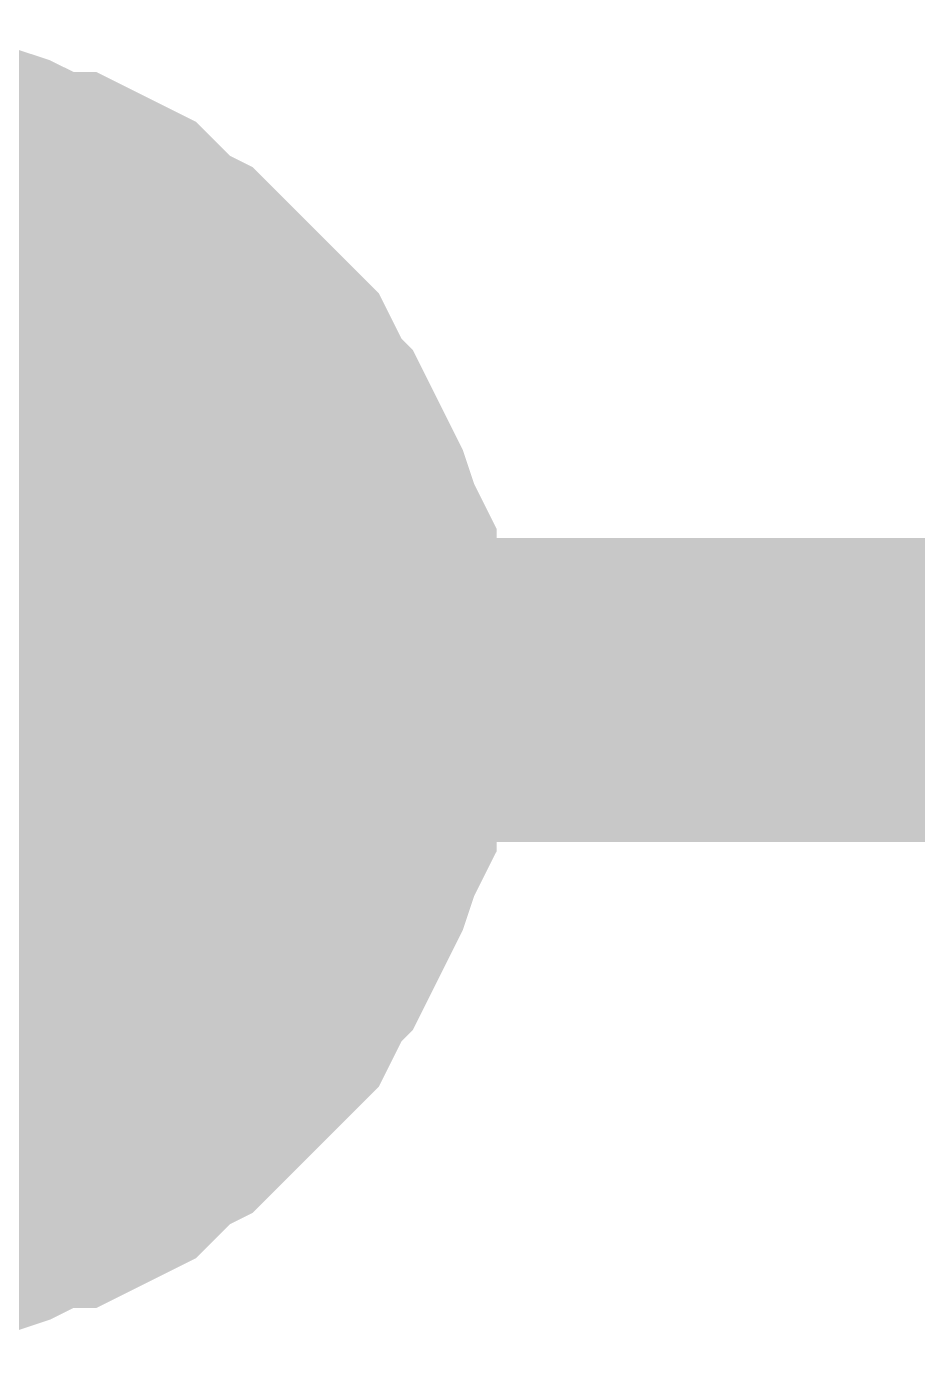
# Model space of a CAD drawing. Header units: inches. Extents: x 0 to 594, y 0 to 420.
# Drawn here: x 202.693 to 203.57, y 106.844 to 108.151 of the extents above; entities that cross this region are included whole.
import ezdxf

# ---------------------------------------------------------------- set-up
doc = ezdxf.new("R2010")
doc.units = ezdxf.units.IN
doc.layers.add('Sheet', color=255, linetype='Continuous')

msp = doc.modelspace()

# ---------------------------------------------------------------- linework, layer by layer
at = {"layer": 'Sheet'}
for points in [[(202.5244, 108.0013, 0.2997, 0.2997, 0), (202.558, 108.0013, 0.2997, 0.2997, 0), (202.5804, 107.9901, 0.2997, 0.2997, 0), (202.6028, 107.9901, 0.2997, 0.2997, 0), (202.6252, 107.9901, 0.2997, 0.2997, 0), (202.6588, 107.9789, 0.2997, 0.2997, 0), (202.6812, 107.9677, 0.2997, 0.2997, 0), (202.7036, 107.9565, 0.2997, 0.2997, 0), (202.726, 107.9565, 0.2997, 0.2997, 0), (202.7484, 107.9453, 0.2997, 0.2997, 0), (202.7708, 107.9341, 0.2997, 0.2997, 0), (202.7932, 107.9117, 0.2997, 0.2997, 0), (202.8044, 107.9005, 0.2997, 0.2997, 0), (202.8268, 107.8893, 0.2997, 0.2997, 0), (202.8492, 107.8669, 0.2997, 0.2997, 0), (202.8604, 107.8557, 0.2997, 0.2997, 0), (202.8828, 107.8333, 0.2997, 0.2997, 0), (202.894, 107.8221, 0.2997, 0.2997, 0), (202.9164, 107.7997, 0.2997, 0.2997, 0), (202.9276, 107.7773, 0.2997, 0.2997, 0), (202.9388, 107.7549, 0.2997, 0.2997, 0), (202.95, 107.7437, 0.2997, 0.2997, 0), (202.9612, 107.7213, 0.2997, 0.2997, 0), (202.9724, 107.6989, 0.2997, 0.2997, 0), (202.9836, 107.6765, 0.2997, 0.2997, 0), (202.9948, 107.6429, 0.2997, 0.2997, 0), (203.006, 107.6205, 0.2997, 0.2997, 0), (203.006, 107.5981, 0.2997, 0.2997, 0), (203.006, 107.5757, 0.2997, 0.2997, 0), (203.0172, 107.5533, 0.2997, 0.2997, 0), (203.0172, 107.5197, 0.2997, 0.2997, 0), (203.0172, 107.4973, 0.2997, 0.2997, 0)], [(202.5244, 108.0013, 0.2997, 0.2997, 0), (202.558, 108.0013, 0.2997, 0.2997, 0), (202.5804, 107.9901, 0.2997, 0.2997, 0), (202.6028, 107.9901, 0.2997, 0.2997, 0), (202.6252, 107.9901, 0.2997, 0.2997, 0), (202.6588, 107.9789, 0.2997, 0.2997, 0), (202.6812, 107.9677, 0.2997, 0.2997, 0), (202.7036, 107.9565, 0.2997, 0.2997, 0), (202.726, 107.9565, 0.2997, 0.2997, 0), (202.7484, 107.9453, 0.2997, 0.2997, 0), (202.7708, 107.9341, 0.2997, 0.2997, 0), (202.7932, 107.9117, 0.2997, 0.2997, 0), (202.8044, 107.9005, 0.2997, 0.2997, 0), (202.8268, 107.8893, 0.2997, 0.2997, 0), (202.8492, 107.8669, 0.2997, 0.2997, 0), (202.8604, 107.8557, 0.2997, 0.2997, 0), (202.8828, 107.8333, 0.2997, 0.2997, 0), (202.894, 107.8221, 0.2997, 0.2997, 0), (202.9164, 107.7997, 0.2997, 0.2997, 0), (202.9276, 107.7773, 0.2997, 0.2997, 0), (202.9388, 107.7549, 0.2997, 0.2997, 0), (202.95, 107.7437, 0.2997, 0.2997, 0), (202.9612, 107.7213, 0.2997, 0.2997, 0), (202.9724, 107.6989, 0.2997, 0.2997, 0), (202.9836, 107.6765, 0.2997, 0.2997, 0), (202.9948, 107.6429, 0.2997, 0.2997, 0), (203.006, 107.6205, 0.2997, 0.2997, 0), (203.006, 107.5981, 0.2997, 0.2997, 0), (203.006, 107.5757, 0.2997, 0.2997, 0), (203.0172, 107.5533, 0.2997, 0.2997, 0), (203.0172, 107.5197, 0.2997, 0.2997, 0), (203.0172, 107.4973, 0.2997, 0.2997, 0)], [(202.5244, 108.0013, 0.2997, 0.2997, 0), (202.558, 108.0013, 0.2997, 0.2997, 0), (202.5804, 107.9901, 0.2997, 0.2997, 0), (202.6028, 107.9901, 0.2997, 0.2997, 0), (202.6252, 107.9901, 0.2997, 0.2997, 0), (202.6588, 107.9789, 0.2997, 0.2997, 0), (202.6812, 107.9677, 0.2997, 0.2997, 0), (202.7036, 107.9565, 0.2997, 0.2997, 0), (202.726, 107.9565, 0.2997, 0.2997, 0), (202.7484, 107.9453, 0.2997, 0.2997, 0), (202.7708, 107.9341, 0.2997, 0.2997, 0), (202.7932, 107.9117, 0.2997, 0.2997, 0), (202.8044, 107.9005, 0.2997, 0.2997, 0), (202.8268, 107.8893, 0.2997, 0.2997, 0), (202.8492, 107.8669, 0.2997, 0.2997, 0), (202.8604, 107.8557, 0.2997, 0.2997, 0), (202.8828, 107.8333, 0.2997, 0.2997, 0), (202.894, 107.8221, 0.2997, 0.2997, 0), (202.9164, 107.7997, 0.2997, 0.2997, 0), (202.9276, 107.7773, 0.2997, 0.2997, 0), (202.9388, 107.7549, 0.2997, 0.2997, 0), (202.95, 107.7437, 0.2997, 0.2997, 0), (202.9612, 107.7213, 0.2997, 0.2997, 0), (202.9724, 107.6989, 0.2997, 0.2997, 0), (202.9836, 107.6765, 0.2997, 0.2997, 0), (202.9948, 107.6429, 0.2997, 0.2997, 0), (203.006, 107.6205, 0.2997, 0.2997, 0), (203.006, 107.5981, 0.2997, 0.2997, 0), (203.006, 107.5757, 0.2997, 0.2997, 0), (203.0172, 107.5533, 0.2997, 0.2997, 0), (203.0172, 107.5197, 0.2997, 0.2997, 0), (203.0172, 107.4973, 0.2997, 0.2997, 0)], [(202.5244, 108.0013, 0.2997, 0.2997, 0), (202.558, 108.0013, 0.2997, 0.2997, 0), (202.5804, 107.9901, 0.2997, 0.2997, 0), (202.6028, 107.9901, 0.2997, 0.2997, 0), (202.6252, 107.9901, 0.2997, 0.2997, 0), (202.6588, 107.9789, 0.2997, 0.2997, 0), (202.6812, 107.9677, 0.2997, 0.2997, 0), (202.7036, 107.9565, 0.2997, 0.2997, 0), (202.726, 107.9565, 0.2997, 0.2997, 0), (202.7484, 107.9453, 0.2997, 0.2997, 0), (202.7708, 107.9341, 0.2997, 0.2997, 0), (202.7932, 107.9117, 0.2997, 0.2997, 0), (202.8044, 107.9005, 0.2997, 0.2997, 0), (202.8268, 107.8893, 0.2997, 0.2997, 0), (202.8492, 107.8669, 0.2997, 0.2997, 0), (202.8604, 107.8557, 0.2997, 0.2997, 0), (202.8828, 107.8333, 0.2997, 0.2997, 0), (202.894, 107.8221, 0.2997, 0.2997, 0), (202.9164, 107.7997, 0.2997, 0.2997, 0), (202.9276, 107.7773, 0.2997, 0.2997, 0), (202.9388, 107.7549, 0.2997, 0.2997, 0), (202.95, 107.7437, 0.2997, 0.2997, 0), (202.9612, 107.7213, 0.2997, 0.2997, 0), (202.9724, 107.6989, 0.2997, 0.2997, 0), (202.9836, 107.6765, 0.2997, 0.2997, 0), (202.9948, 107.6429, 0.2997, 0.2997, 0), (203.006, 107.6205, 0.2997, 0.2997, 0), (203.006, 107.5981, 0.2997, 0.2997, 0), (203.006, 107.5757, 0.2997, 0.2997, 0), (203.0172, 107.5533, 0.2997, 0.2997, 0), (203.0172, 107.5197, 0.2997, 0.2997, 0), (203.0172, 107.4973, 0.2997, 0.2997, 0)], [(202.5244, 108.0013, 0.2997, 0.2997, 0), (202.558, 108.0013, 0.2997, 0.2997, 0), (202.5804, 107.9901, 0.2997, 0.2997, 0), (202.6028, 107.9901, 0.2997, 0.2997, 0), (202.6252, 107.9901, 0.2997, 0.2997, 0), (202.6588, 107.9789, 0.2997, 0.2997, 0), (202.6812, 107.9677, 0.2997, 0.2997, 0), (202.7036, 107.9565, 0.2997, 0.2997, 0), (202.726, 107.9565, 0.2997, 0.2997, 0), (202.7484, 107.9453, 0.2997, 0.2997, 0), (202.7708, 107.9341, 0.2997, 0.2997, 0), (202.7932, 107.9117, 0.2997, 0.2997, 0), (202.8044, 107.9005, 0.2997, 0.2997, 0), (202.8268, 107.8893, 0.2997, 0.2997, 0), (202.8492, 107.8669, 0.2997, 0.2997, 0), (202.8604, 107.8557, 0.2997, 0.2997, 0), (202.8828, 107.8333, 0.2997, 0.2997, 0), (202.894, 107.8221, 0.2997, 0.2997, 0), (202.9164, 107.7997, 0.2997, 0.2997, 0), (202.9276, 107.7773, 0.2997, 0.2997, 0), (202.9388, 107.7549, 0.2997, 0.2997, 0), (202.95, 107.7437, 0.2997, 0.2997, 0), (202.9612, 107.7213, 0.2997, 0.2997, 0), (202.9724, 107.6989, 0.2997, 0.2997, 0), (202.9836, 107.6765, 0.2997, 0.2997, 0), (202.9948, 107.6429, 0.2997, 0.2997, 0), (203.006, 107.6205, 0.2997, 0.2997, 0), (203.006, 107.5981, 0.2997, 0.2997, 0), (203.006, 107.5757, 0.2997, 0.2997, 0), (203.0172, 107.5533, 0.2997, 0.2997, 0), (203.0172, 107.5197, 0.2997, 0.2997, 0), (203.0172, 107.4973, 0.2997, 0.2997, 0)], [(202.6252, 107.9901, 0.0991, 0.0991, 0), (202.6588, 107.9789, 0.0991, 0.0991, 0), (202.6812, 107.9677, 0.0991, 0.0991, 0), (202.7036, 107.9565, 0.0991, 0.0991, 0), (202.726, 107.9565, 0.0991, 0.0991, 0), (202.7484, 107.9453, 0.0991, 0.0991, 0), (202.7708, 107.9341, 0.0991, 0.0991, 0), (202.7932, 107.9117, 0.0991, 0.0991, 0), (202.8044, 107.9005, 0.0991, 0.0991, 0), (202.8268, 107.8893, 0.0991, 0.0991, 0), (202.8492, 107.8669, 0.0991, 0.0991, 0), (202.8604, 107.8557, 0.0991, 0.0991, 0), (202.8828, 107.8333, 0.0991, 0.0991, 0), (202.894, 107.8221, 0.0991, 0.0991, 0), (202.9164, 107.7997, 0.0991, 0.0991, 0), (202.9276, 107.7773, 0.0991, 0.0991, 0), (202.9388, 107.7549, 0.0991, 0.0991, 0), (202.95, 107.7437, 0.0991, 0.0991, 0), (202.9612, 107.7213, 0.0991, 0.0991, 0), (202.9724, 107.6989, 0.0991, 0.0991, 0), (202.9836, 107.6765, 0.0991, 0.0991, 0), (202.9948, 107.6429, 0.0991, 0.0991, 0), (203.006, 107.6205, 0.0991, 0.0991, 0), (203.006, 107.5981, 0.0991, 0.0991, 0), (203.006, 107.5757, 0.0991, 0.0991, 0), (203.0172, 107.5533, 0.0991, 0.0991, 0), (203.0172, 107.5197, 0.0991, 0.0991, 0), (203.0172, 107.4973, 0.0991, 0.0991, 0)], [(202.6252, 107.9901, 0.0991, 0.0991, 0), (202.6588, 107.9789, 0.0991, 0.0991, 0), (202.6812, 107.9677, 0.0991, 0.0991, 0), (202.7036, 107.9565, 0.0991, 0.0991, 0), (202.726, 107.9565, 0.0991, 0.0991, 0), (202.7484, 107.9453, 0.0991, 0.0991, 0), (202.7708, 107.9341, 0.0991, 0.0991, 0), (202.7932, 107.9117, 0.0991, 0.0991, 0), (202.8044, 107.9005, 0.0991, 0.0991, 0), (202.8268, 107.8893, 0.0991, 0.0991, 0), (202.8492, 107.8669, 0.0991, 0.0991, 0), (202.8604, 107.8557, 0.0991, 0.0991, 0), (202.8828, 107.8333, 0.0991, 0.0991, 0), (202.894, 107.8221, 0.0991, 0.0991, 0), (202.9164, 107.7997, 0.0991, 0.0991, 0), (202.9276, 107.7773, 0.0991, 0.0991, 0), (202.9388, 107.7549, 0.0991, 0.0991, 0), (202.95, 107.7437, 0.0991, 0.0991, 0), (202.9612, 107.7213, 0.0991, 0.0991, 0), (202.9724, 107.6989, 0.0991, 0.0991, 0), (202.9836, 107.6765, 0.0991, 0.0991, 0), (202.9948, 107.6429, 0.0991, 0.0991, 0), (203.006, 107.6205, 0.0991, 0.0991, 0), (203.006, 107.5981, 0.0991, 0.0991, 0), (203.006, 107.5757, 0.0991, 0.0991, 0), (203.0172, 107.5533, 0.0991, 0.0991, 0), (203.0172, 107.5197, 0.0991, 0.0991, 0), (203.0172, 107.4973, 0.0991, 0.0991, 0)], [(202.6252, 107.9901, 0.0991, 0.0991, 0), (202.6588, 107.9789, 0.0991, 0.0991, 0), (202.6812, 107.9677, 0.0991, 0.0991, 0), (202.7036, 107.9565, 0.0991, 0.0991, 0), (202.726, 107.9565, 0.0991, 0.0991, 0), (202.7484, 107.9453, 0.0991, 0.0991, 0), (202.7708, 107.9341, 0.0991, 0.0991, 0), (202.7932, 107.9117, 0.0991, 0.0991, 0), (202.8044, 107.9005, 0.0991, 0.0991, 0), (202.8268, 107.8893, 0.0991, 0.0991, 0), (202.8492, 107.8669, 0.0991, 0.0991, 0), (202.8604, 107.8557, 0.0991, 0.0991, 0), (202.8828, 107.8333, 0.0991, 0.0991, 0), (202.894, 107.8221, 0.0991, 0.0991, 0), (202.9164, 107.7997, 0.0991, 0.0991, 0), (202.9276, 107.7773, 0.0991, 0.0991, 0), (202.9388, 107.7549, 0.0991, 0.0991, 0), (202.95, 107.7437, 0.0991, 0.0991, 0), (202.9612, 107.7213, 0.0991, 0.0991, 0), (202.9724, 107.6989, 0.0991, 0.0991, 0), (202.9836, 107.6765, 0.0991, 0.0991, 0), (202.9948, 107.6429, 0.0991, 0.0991, 0), (203.006, 107.6205, 0.0991, 0.0991, 0), (203.006, 107.5981, 0.0991, 0.0991, 0), (203.006, 107.5757, 0.0991, 0.0991, 0), (203.0172, 107.5533, 0.0991, 0.0991, 0), (203.0172, 107.5197, 0.0991, 0.0991, 0), (203.0172, 107.4973, 0.0991, 0.0991, 0)], [(202.6252, 107.9901, 0.0991, 0.0991, 0), (202.6588, 107.9789, 0.0991, 0.0991, 0), (202.6812, 107.9677, 0.0991, 0.0991, 0), (202.7036, 107.9565, 0.0991, 0.0991, 0), (202.726, 107.9565, 0.0991, 0.0991, 0), (202.7484, 107.9453, 0.0991, 0.0991, 0), (202.7708, 107.9341, 0.0991, 0.0991, 0), (202.7932, 107.9117, 0.0991, 0.0991, 0), (202.8044, 107.9005, 0.0991, 0.0991, 0), (202.8268, 107.8893, 0.0991, 0.0991, 0), (202.8492, 107.8669, 0.0991, 0.0991, 0), (202.8604, 107.8557, 0.0991, 0.0991, 0), (202.8828, 107.8333, 0.0991, 0.0991, 0), (202.894, 107.8221, 0.0991, 0.0991, 0), (202.9164, 107.7997, 0.0991, 0.0991, 0), (202.9276, 107.7773, 0.0991, 0.0991, 0), (202.9388, 107.7549, 0.0991, 0.0991, 0), (202.95, 107.7437, 0.0991, 0.0991, 0), (202.9612, 107.7213, 0.0991, 0.0991, 0), (202.9724, 107.6989, 0.0991, 0.0991, 0), (202.9836, 107.6765, 0.0991, 0.0991, 0), (202.9948, 107.6429, 0.0991, 0.0991, 0), (203.006, 107.6205, 0.0991, 0.0991, 0), (203.006, 107.5981, 0.0991, 0.0991, 0), (203.006, 107.5757, 0.0991, 0.0991, 0), (203.0172, 107.5533, 0.0991, 0.0991, 0), (203.0172, 107.5197, 0.0991, 0.0991, 0), (203.0172, 107.4973, 0.0991, 0.0991, 0)], [(202.6252, 107.9901, 0.0991, 0.0991, 0), (202.6588, 107.9789, 0.0991, 0.0991, 0), (202.6812, 107.9677, 0.0991, 0.0991, 0), (202.7036, 107.9565, 0.0991, 0.0991, 0), (202.726, 107.9565, 0.0991, 0.0991, 0), (202.7484, 107.9453, 0.0991, 0.0991, 0), (202.7708, 107.9341, 0.0991, 0.0991, 0), (202.7932, 107.9117, 0.0991, 0.0991, 0), (202.8044, 107.9005, 0.0991, 0.0991, 0), (202.8268, 107.8893, 0.0991, 0.0991, 0), (202.8492, 107.8669, 0.0991, 0.0991, 0), (202.8604, 107.8557, 0.0991, 0.0991, 0), (202.8828, 107.8333, 0.0991, 0.0991, 0), (202.894, 107.8221, 0.0991, 0.0991, 0), (202.9164, 107.7997, 0.0991, 0.0991, 0), (202.9276, 107.7773, 0.0991, 0.0991, 0), (202.9388, 107.7549, 0.0991, 0.0991, 0), (202.95, 107.7437, 0.0991, 0.0991, 0), (202.9612, 107.7213, 0.0991, 0.0991, 0), (202.9724, 107.6989, 0.0991, 0.0991, 0), (202.9836, 107.6765, 0.0991, 0.0991, 0), (202.9948, 107.6429, 0.0991, 0.0991, 0), (203.006, 107.6205, 0.0991, 0.0991, 0), (203.006, 107.5981, 0.0991, 0.0991, 0), (203.006, 107.5757, 0.0991, 0.0991, 0), (203.0172, 107.5533, 0.0991, 0.0991, 0), (203.0172, 107.5197, 0.0991, 0.0991, 0), (203.0172, 107.4973, 0.0991, 0.0991, 0)], [(190.0038, 107.4973, 0.2997, 0.2997, 0), (202.502, 107.4973, 0.2997, 0.2997, 0), (207.508, 107.4973, 0.2997, 0.2997, 0)], [(203.0172, 107.4973, 0.2997, 0.2997, 0), (203.0172, 107.4749, 0.2997, 0.2997, 0), (203.0172, 107.4413, 0.2997, 0.2997, 0), (203.006, 107.4189, 0.2997, 0.2997, 0), (203.006, 107.3965, 0.2997, 0.2997, 0), (203.006, 107.3741, 0.2997, 0.2997, 0), (202.9948, 107.3517, 0.2997, 0.2997, 0), (202.9836, 107.3182, 0.2997, 0.2997, 0), (202.9724, 107.2958, 0.2997, 0.2997, 0), (202.9612, 107.2734, 0.2997, 0.2997, 0), (202.95, 107.251, 0.2997, 0.2997, 0), (202.9388, 107.2398, 0.2997, 0.2997, 0), (202.9276, 107.2174, 0.2997, 0.2997, 0), (202.9164, 107.195, 0.2997, 0.2997, 0), (202.894, 107.1726, 0.2997, 0.2997, 0), (202.8828, 107.1614, 0.2997, 0.2997, 0), (202.8604, 107.139, 0.2997, 0.2997, 0), (202.8492, 107.1278, 0.2997, 0.2997, 0), (202.8268, 107.1054, 0.2997, 0.2997, 0), (202.8044, 107.0942, 0.2997, 0.2997, 0), (202.7932, 107.083, 0.2997, 0.2997, 0), (202.7708, 107.0606, 0.2997, 0.2997, 0), (202.7484, 107.0494, 0.2997, 0.2997, 0), (202.726, 107.0382, 0.2997, 0.2997, 0), (202.7036, 107.0382, 0.2997, 0.2997, 0), (202.6812, 107.027, 0.2997, 0.2997, 0), (202.6588, 107.0158, 0.2997, 0.2997, 0), (202.6252, 107.0046, 0.2997, 0.2997, 0), (202.6028, 107.0046, 0.2997, 0.2997, 0), (202.5804, 107.0046, 0.2997, 0.2997, 0), (202.558, 106.9934, 0.2997, 0.2997, 0), (202.5244, 106.9934, 0.2997, 0.2997, 0)], [(203.0172, 107.4973, 0.2997, 0.2997, 0), (203.0172, 107.4749, 0.2997, 0.2997, 0), (203.0172, 107.4413, 0.2997, 0.2997, 0), (203.006, 107.4189, 0.2997, 0.2997, 0), (203.006, 107.3965, 0.2997, 0.2997, 0), (203.006, 107.3741, 0.2997, 0.2997, 0), (202.9948, 107.3517, 0.2997, 0.2997, 0), (202.9836, 107.3182, 0.2997, 0.2997, 0), (202.9724, 107.2958, 0.2997, 0.2997, 0), (202.9612, 107.2734, 0.2997, 0.2997, 0), (202.95, 107.251, 0.2997, 0.2997, 0), (202.9388, 107.2398, 0.2997, 0.2997, 0), (202.9276, 107.2174, 0.2997, 0.2997, 0), (202.9164, 107.195, 0.2997, 0.2997, 0), (202.894, 107.1726, 0.2997, 0.2997, 0), (202.8828, 107.1614, 0.2997, 0.2997, 0), (202.8604, 107.139, 0.2997, 0.2997, 0), (202.8492, 107.1278, 0.2997, 0.2997, 0), (202.8268, 107.1054, 0.2997, 0.2997, 0), (202.8044, 107.0942, 0.2997, 0.2997, 0), (202.7932, 107.083, 0.2997, 0.2997, 0), (202.7708, 107.0606, 0.2997, 0.2997, 0), (202.7484, 107.0494, 0.2997, 0.2997, 0), (202.726, 107.0382, 0.2997, 0.2997, 0), (202.7036, 107.0382, 0.2997, 0.2997, 0), (202.6812, 107.027, 0.2997, 0.2997, 0), (202.6588, 107.0158, 0.2997, 0.2997, 0), (202.6252, 107.0046, 0.2997, 0.2997, 0), (202.6028, 107.0046, 0.2997, 0.2997, 0), (202.5804, 107.0046, 0.2997, 0.2997, 0), (202.558, 106.9934, 0.2997, 0.2997, 0), (202.5244, 106.9934, 0.2997, 0.2997, 0)], [(203.0172, 107.4973, 0.2997, 0.2997, 0), (203.0172, 107.4749, 0.2997, 0.2997, 0), (203.0172, 107.4413, 0.2997, 0.2997, 0), (203.006, 107.4189, 0.2997, 0.2997, 0), (203.006, 107.3965, 0.2997, 0.2997, 0), (203.006, 107.3741, 0.2997, 0.2997, 0), (202.9948, 107.3517, 0.2997, 0.2997, 0), (202.9836, 107.3182, 0.2997, 0.2997, 0), (202.9724, 107.2958, 0.2997, 0.2997, 0), (202.9612, 107.2734, 0.2997, 0.2997, 0), (202.95, 107.251, 0.2997, 0.2997, 0), (202.9388, 107.2398, 0.2997, 0.2997, 0), (202.9276, 107.2174, 0.2997, 0.2997, 0), (202.9164, 107.195, 0.2997, 0.2997, 0), (202.894, 107.1726, 0.2997, 0.2997, 0), (202.8828, 107.1614, 0.2997, 0.2997, 0), (202.8604, 107.139, 0.2997, 0.2997, 0), (202.8492, 107.1278, 0.2997, 0.2997, 0), (202.8268, 107.1054, 0.2997, 0.2997, 0), (202.8044, 107.0942, 0.2997, 0.2997, 0), (202.7932, 107.083, 0.2997, 0.2997, 0), (202.7708, 107.0606, 0.2997, 0.2997, 0), (202.7484, 107.0494, 0.2997, 0.2997, 0), (202.726, 107.0382, 0.2997, 0.2997, 0), (202.7036, 107.0382, 0.2997, 0.2997, 0), (202.6812, 107.027, 0.2997, 0.2997, 0), (202.6588, 107.0158, 0.2997, 0.2997, 0), (202.6252, 107.0046, 0.2997, 0.2997, 0), (202.6028, 107.0046, 0.2997, 0.2997, 0), (202.5804, 107.0046, 0.2997, 0.2997, 0), (202.558, 106.9934, 0.2997, 0.2997, 0), (202.5244, 106.9934, 0.2997, 0.2997, 0)], [(203.0172, 107.4973, 0.2997, 0.2997, 0), (203.0172, 107.4749, 0.2997, 0.2997, 0), (203.0172, 107.4413, 0.2997, 0.2997, 0), (203.006, 107.4189, 0.2997, 0.2997, 0), (203.006, 107.3965, 0.2997, 0.2997, 0), (203.006, 107.3741, 0.2997, 0.2997, 0), (202.9948, 107.3517, 0.2997, 0.2997, 0), (202.9836, 107.3182, 0.2997, 0.2997, 0), (202.9724, 107.2958, 0.2997, 0.2997, 0), (202.9612, 107.2734, 0.2997, 0.2997, 0), (202.95, 107.251, 0.2997, 0.2997, 0), (202.9388, 107.2398, 0.2997, 0.2997, 0), (202.9276, 107.2174, 0.2997, 0.2997, 0), (202.9164, 107.195, 0.2997, 0.2997, 0), (202.894, 107.1726, 0.2997, 0.2997, 0), (202.8828, 107.1614, 0.2997, 0.2997, 0), (202.8604, 107.139, 0.2997, 0.2997, 0), (202.8492, 107.1278, 0.2997, 0.2997, 0), (202.8268, 107.1054, 0.2997, 0.2997, 0), (202.8044, 107.0942, 0.2997, 0.2997, 0), (202.7932, 107.083, 0.2997, 0.2997, 0), (202.7708, 107.0606, 0.2997, 0.2997, 0), (202.7484, 107.0494, 0.2997, 0.2997, 0), (202.726, 107.0382, 0.2997, 0.2997, 0), (202.7036, 107.0382, 0.2997, 0.2997, 0), (202.6812, 107.027, 0.2997, 0.2997, 0), (202.6588, 107.0158, 0.2997, 0.2997, 0), (202.6252, 107.0046, 0.2997, 0.2997, 0), (202.6028, 107.0046, 0.2997, 0.2997, 0), (202.5804, 107.0046, 0.2997, 0.2997, 0), (202.558, 106.9934, 0.2997, 0.2997, 0), (202.5244, 106.9934, 0.2997, 0.2997, 0)], [(203.0172, 107.4973, 0.2997, 0.2997, 0), (203.0172, 107.4749, 0.2997, 0.2997, 0), (203.0172, 107.4413, 0.2997, 0.2997, 0), (203.006, 107.4189, 0.2997, 0.2997, 0), (203.006, 107.3965, 0.2997, 0.2997, 0), (203.006, 107.3741, 0.2997, 0.2997, 0), (202.9948, 107.3517, 0.2997, 0.2997, 0), (202.9836, 107.3182, 0.2997, 0.2997, 0), (202.9724, 107.2958, 0.2997, 0.2997, 0), (202.9612, 107.2734, 0.2997, 0.2997, 0), (202.95, 107.251, 0.2997, 0.2997, 0), (202.9388, 107.2398, 0.2997, 0.2997, 0), (202.9276, 107.2174, 0.2997, 0.2997, 0), (202.9164, 107.195, 0.2997, 0.2997, 0), (202.894, 107.1726, 0.2997, 0.2997, 0), (202.8828, 107.1614, 0.2997, 0.2997, 0), (202.8604, 107.139, 0.2997, 0.2997, 0), (202.8492, 107.1278, 0.2997, 0.2997, 0), (202.8268, 107.1054, 0.2997, 0.2997, 0), (202.8044, 107.0942, 0.2997, 0.2997, 0), (202.7932, 107.083, 0.2997, 0.2997, 0), (202.7708, 107.0606, 0.2997, 0.2997, 0), (202.7484, 107.0494, 0.2997, 0.2997, 0), (202.726, 107.0382, 0.2997, 0.2997, 0), (202.7036, 107.0382, 0.2997, 0.2997, 0), (202.6812, 107.027, 0.2997, 0.2997, 0), (202.6588, 107.0158, 0.2997, 0.2997, 0), (202.6252, 107.0046, 0.2997, 0.2997, 0), (202.6028, 107.0046, 0.2997, 0.2997, 0), (202.5804, 107.0046, 0.2997, 0.2997, 0), (202.558, 106.9934, 0.2997, 0.2997, 0), (202.5244, 106.9934, 0.2997, 0.2997, 0)], [(203.0172, 107.4973, 0.2997, 0.2997, 0), (203.0172, 107.4973, 0.2997, 0.2997, 0), (203.0172, 107.4973, 0.2997, 0.2997, 0), (203.0172, 107.4973, 0.2997, 0.2997, 0), (203.0172, 107.4973, 0.2997, 0.2997, 0), (203.0172, 107.4973, 0.2997, 0.2997, 0), (203.0172, 107.4973, 0.2997, 0.2997, 0), (203.0172, 107.4973, 0.2997, 0.2997, 0), (203.0172, 107.4973, 0.2997, 0.2997, 0), (203.0172, 107.4973, 0.2997, 0.2997, 0), (203.0172, 107.4973, 0.2997, 0.2997, 0), (203.0172, 107.4973, 0.2997, 0.2997, 0), (203.0172, 107.4973, 0.2997, 0.2997, 0), (203.0172, 107.4973, 0.2997, 0.2997, 0), (203.0172, 107.4973, 0.2997, 0.2997, 0), (203.0172, 107.4973, 0.2997, 0.2997, 0), (203.0172, 107.4973, 0.2997, 0.2997, 0), (203.0172, 107.4973, 0.2997, 0.2997, 0), (203.0172, 107.4973, 0.2997, 0.2997, 0), (203.0172, 107.4973, 0.2997, 0.2997, 0), (203.0172, 107.4973, 0.2997, 0.2997, 0), (203.0172, 107.4973, 0.2997, 0.2997, 0), (203.0172, 107.4973, 0.2997, 0.2997, 0), (203.0172, 107.4973, 0.2997, 0.2997, 0), (203.0172, 107.4973, 0.2997, 0.2997, 0), (203.0172, 107.4973, 0.2997, 0.2997, 0), (203.0172, 107.4973, 0.2997, 0.2997, 0), (203.0172, 107.4973, 0.2997, 0.2997, 0), (203.0172, 107.4973, 0.2997, 0.2997, 0), (203.0172, 107.4973, 0.2997, 0.2997, 0), (203.0172, 107.4973, 0.2997, 0.2997, 0), (203.0172, 107.4973, 0.2997, 0.2997, 0), (203.0172, 107.4973, 0.2997, 0.2997, 0)], [(203.0172, 107.4973, 0.2997, 0.2997, 0), (203.0172, 107.4973, 0.2997, 0.2997, 0)], [(203.0172, 107.4973, 0.2997, 0.2997, 0), (203.0172, 107.4973, 0.2997, 0.2997, 0), (203.0172, 107.4973, 0.2997, 0.2997, 0), (203.0172, 107.4973, 0.2997, 0.2997, 0), (203.0172, 107.4973, 0.2997, 0.2997, 0), (203.0172, 107.4973, 0.2997, 0.2997, 0), (203.0172, 107.4973, 0.2997, 0.2997, 0), (203.0172, 107.4973, 0.2997, 0.2997, 0), (203.0172, 107.4973, 0.2997, 0.2997, 0), (203.0172, 107.4973, 0.2997, 0.2997, 0), (203.0172, 107.4973, 0.2997, 0.2997, 0), (203.0172, 107.4973, 0.2997, 0.2997, 0), (203.0172, 107.4973, 0.2997, 0.2997, 0), (203.0172, 107.4973, 0.2997, 0.2997, 0), (203.0172, 107.4973, 0.2997, 0.2997, 0), (203.0172, 107.4973, 0.2997, 0.2997, 0), (203.0172, 107.4973, 0.2997, 0.2997, 0), (203.0172, 107.4973, 0.2997, 0.2997, 0), (203.0172, 107.4973, 0.2997, 0.2997, 0), (203.0172, 107.4973, 0.2997, 0.2997, 0), (203.0172, 107.4973, 0.2997, 0.2997, 0), (203.0172, 107.4973, 0.2997, 0.2997, 0), (203.0172, 107.4973, 0.2997, 0.2997, 0), (203.0172, 107.4973, 0.2997, 0.2997, 0), (203.0172, 107.4973, 0.2997, 0.2997, 0), (203.0172, 107.4973, 0.2997, 0.2997, 0), (203.0172, 107.4973, 0.2997, 0.2997, 0), (203.0172, 107.4973, 0.2997, 0.2997, 0), (203.0172, 107.4973, 0.2997, 0.2997, 0), (203.0172, 107.4973, 0.2997, 0.2997, 0), (203.0172, 107.4973, 0.2997, 0.2997, 0), (203.0172, 107.4973, 0.2997, 0.2997, 0), (203.0172, 107.4973, 0.2997, 0.2997, 0)], [(203.0172, 107.4973, 0.2997, 0.2997, 0), (203.0172, 107.4973, 0.2997, 0.2997, 0)], [(203.0172, 107.4973, 0.2997, 0.2997, 0), (203.0172, 107.4973, 0.2997, 0.2997, 0), (203.0172, 107.4973, 0.2997, 0.2997, 0), (203.0172, 107.4973, 0.2997, 0.2997, 0), (203.0172, 107.4973, 0.2997, 0.2997, 0), (203.0172, 107.4973, 0.2997, 0.2997, 0), (203.0172, 107.4973, 0.2997, 0.2997, 0), (203.0172, 107.4973, 0.2997, 0.2997, 0), (203.0172, 107.4973, 0.2997, 0.2997, 0), (203.0172, 107.4973, 0.2997, 0.2997, 0), (203.0172, 107.4973, 0.2997, 0.2997, 0), (203.0172, 107.4973, 0.2997, 0.2997, 0), (203.0172, 107.4973, 0.2997, 0.2997, 0), (203.0172, 107.4973, 0.2997, 0.2997, 0), (203.0172, 107.4973, 0.2997, 0.2997, 0), (203.0172, 107.4973, 0.2997, 0.2997, 0), (203.0172, 107.4973, 0.2997, 0.2997, 0), (203.0172, 107.4973, 0.2997, 0.2997, 0), (203.0172, 107.4973, 0.2997, 0.2997, 0), (203.0172, 107.4973, 0.2997, 0.2997, 0), (203.0172, 107.4973, 0.2997, 0.2997, 0), (203.0172, 107.4973, 0.2997, 0.2997, 0), (203.0172, 107.4973, 0.2997, 0.2997, 0), (203.0172, 107.4973, 0.2997, 0.2997, 0), (203.0172, 107.4973, 0.2997, 0.2997, 0), (203.0172, 107.4973, 0.2997, 0.2997, 0), (203.0172, 107.4973, 0.2997, 0.2997, 0), (203.0172, 107.4973, 0.2997, 0.2997, 0), (203.0172, 107.4973, 0.2997, 0.2997, 0), (203.0172, 107.4973, 0.2997, 0.2997, 0), (203.0172, 107.4973, 0.2997, 0.2997, 0), (203.0172, 107.4973, 0.2997, 0.2997, 0), (203.0172, 107.4973, 0.2997, 0.2997, 0)], [(203.0172, 107.4973, 0.2997, 0.2997, 0), (203.0172, 107.4973, 0.2997, 0.2997, 0)], [(203.0172, 107.4973, 0.2997, 0.2997, 0), (203.0172, 107.4973, 0.2997, 0.2997, 0), (203.0172, 107.4973, 0.2997, 0.2997, 0), (203.0172, 107.4973, 0.2997, 0.2997, 0), (203.0172, 107.4973, 0.2997, 0.2997, 0), (203.0172, 107.4973, 0.2997, 0.2997, 0), (203.0172, 107.4973, 0.2997, 0.2997, 0), (203.0172, 107.4973, 0.2997, 0.2997, 0), (203.0172, 107.4973, 0.2997, 0.2997, 0), (203.0172, 107.4973, 0.2997, 0.2997, 0), (203.0172, 107.4973, 0.2997, 0.2997, 0), (203.0172, 107.4973, 0.2997, 0.2997, 0), (203.0172, 107.4973, 0.2997, 0.2997, 0), (203.0172, 107.4973, 0.2997, 0.2997, 0), (203.0172, 107.4973, 0.2997, 0.2997, 0), (203.0172, 107.4973, 0.2997, 0.2997, 0), (203.0172, 107.4973, 0.2997, 0.2997, 0), (203.0172, 107.4973, 0.2997, 0.2997, 0), (203.0172, 107.4973, 0.2997, 0.2997, 0), (203.0172, 107.4973, 0.2997, 0.2997, 0), (203.0172, 107.4973, 0.2997, 0.2997, 0), (203.0172, 107.4973, 0.2997, 0.2997, 0), (203.0172, 107.4973, 0.2997, 0.2997, 0), (203.0172, 107.4973, 0.2997, 0.2997, 0), (203.0172, 107.4973, 0.2997, 0.2997, 0), (203.0172, 107.4973, 0.2997, 0.2997, 0), (203.0172, 107.4973, 0.2997, 0.2997, 0), (203.0172, 107.4973, 0.2997, 0.2997, 0), (203.0172, 107.4973, 0.2997, 0.2997, 0), (203.0172, 107.4973, 0.2997, 0.2997, 0), (203.0172, 107.4973, 0.2997, 0.2997, 0), (203.0172, 107.4973, 0.2997, 0.2997, 0), (203.0172, 107.4973, 0.2997, 0.2997, 0)], [(203.0172, 107.4973, 0.2997, 0.2997, 0), (203.0172, 107.4973, 0.2997, 0.2997, 0)], [(203.0172, 107.4973, 0.2997, 0.2997, 0), (203.0172, 107.4973, 0.2997, 0.2997, 0), (203.0172, 107.4973, 0.2997, 0.2997, 0), (203.0172, 107.4973, 0.2997, 0.2997, 0), (203.0172, 107.4973, 0.2997, 0.2997, 0), (203.0172, 107.4973, 0.2997, 0.2997, 0), (203.0172, 107.4973, 0.2997, 0.2997, 0), (203.0172, 107.4973, 0.2997, 0.2997, 0), (203.0172, 107.4973, 0.2997, 0.2997, 0), (203.0172, 107.4973, 0.2997, 0.2997, 0), (203.0172, 107.4973, 0.2997, 0.2997, 0), (203.0172, 107.4973, 0.2997, 0.2997, 0), (203.0172, 107.4973, 0.2997, 0.2997, 0), (203.0172, 107.4973, 0.2997, 0.2997, 0), (203.0172, 107.4973, 0.2997, 0.2997, 0), (203.0172, 107.4973, 0.2997, 0.2997, 0), (203.0172, 107.4973, 0.2997, 0.2997, 0), (203.0172, 107.4973, 0.2997, 0.2997, 0), (203.0172, 107.4973, 0.2997, 0.2997, 0), (203.0172, 107.4973, 0.2997, 0.2997, 0), (203.0172, 107.4973, 0.2997, 0.2997, 0), (203.0172, 107.4973, 0.2997, 0.2997, 0), (203.0172, 107.4973, 0.2997, 0.2997, 0), (203.0172, 107.4973, 0.2997, 0.2997, 0), (203.0172, 107.4973, 0.2997, 0.2997, 0), (203.0172, 107.4973, 0.2997, 0.2997, 0), (203.0172, 107.4973, 0.2997, 0.2997, 0), (203.0172, 107.4973, 0.2997, 0.2997, 0), (203.0172, 107.4973, 0.2997, 0.2997, 0), (203.0172, 107.4973, 0.2997, 0.2997, 0), (203.0172, 107.4973, 0.2997, 0.2997, 0), (203.0172, 107.4973, 0.2997, 0.2997, 0), (203.0172, 107.4973, 0.2997, 0.2997, 0)], [(203.0172, 107.4973, 0.2997, 0.2997, 0), (203.0172, 107.4973, 0.2997, 0.2997, 0)], [(203.0172, 107.4973, 0.0991, 0.0991, 0), (203.0172, 107.4749, 0.0991, 0.0991, 0), (203.0172, 107.4413, 0.0991, 0.0991, 0), (203.006, 107.4189, 0.0991, 0.0991, 0), (203.006, 107.3965, 0.0991, 0.0991, 0), (203.006, 107.3741, 0.0991, 0.0991, 0), (202.9948, 107.3517, 0.0991, 0.0991, 0), (202.9836, 107.3182, 0.0991, 0.0991, 0), (202.9724, 107.2958, 0.0991, 0.0991, 0), (202.9612, 107.2734, 0.0991, 0.0991, 0), (202.95, 107.251, 0.0991, 0.0991, 0), (202.9388, 107.2398, 0.0991, 0.0991, 0), (202.9276, 107.2174, 0.0991, 0.0991, 0), (202.9164, 107.195, 0.0991, 0.0991, 0), (202.894, 107.1726, 0.0991, 0.0991, 0), (202.8828, 107.1614, 0.0991, 0.0991, 0), (202.8604, 107.139, 0.0991, 0.0991, 0), (202.8492, 107.1278, 0.0991, 0.0991, 0), (202.8268, 107.1054, 0.0991, 0.0991, 0), (202.8044, 107.0942, 0.0991, 0.0991, 0), (202.7932, 107.083, 0.0991, 0.0991, 0), (202.7708, 107.0606, 0.0991, 0.0991, 0), (202.7484, 107.0494, 0.0991, 0.0991, 0), (202.726, 107.0382, 0.0991, 0.0991, 0), (202.7036, 107.0382, 0.0991, 0.0991, 0), (202.6812, 107.027, 0.0991, 0.0991, 0), (202.6588, 107.0158, 0.0991, 0.0991, 0), (202.6252, 107.0046, 0.0991, 0.0991, 0)], [(203.0172, 107.4973, 0.0991, 0.0991, 0), (203.0172, 107.4749, 0.0991, 0.0991, 0), (203.0172, 107.4413, 0.0991, 0.0991, 0), (203.006, 107.4189, 0.0991, 0.0991, 0), (203.006, 107.3965, 0.0991, 0.0991, 0), (203.006, 107.3741, 0.0991, 0.0991, 0), (202.9948, 107.3517, 0.0991, 0.0991, 0), (202.9836, 107.3182, 0.0991, 0.0991, 0), (202.9724, 107.2958, 0.0991, 0.0991, 0), (202.9612, 107.2734, 0.0991, 0.0991, 0), (202.95, 107.251, 0.0991, 0.0991, 0), (202.9388, 107.2398, 0.0991, 0.0991, 0), (202.9276, 107.2174, 0.0991, 0.0991, 0), (202.9164, 107.195, 0.0991, 0.0991, 0), (202.894, 107.1726, 0.0991, 0.0991, 0), (202.8828, 107.1614, 0.0991, 0.0991, 0), (202.8604, 107.139, 0.0991, 0.0991, 0), (202.8492, 107.1278, 0.0991, 0.0991, 0), (202.8268, 107.1054, 0.0991, 0.0991, 0), (202.8044, 107.0942, 0.0991, 0.0991, 0), (202.7932, 107.083, 0.0991, 0.0991, 0), (202.7708, 107.0606, 0.0991, 0.0991, 0), (202.7484, 107.0494, 0.0991, 0.0991, 0), (202.726, 107.0382, 0.0991, 0.0991, 0), (202.7036, 107.0382, 0.0991, 0.0991, 0), (202.6812, 107.027, 0.0991, 0.0991, 0), (202.6588, 107.0158, 0.0991, 0.0991, 0), (202.6252, 107.0046, 0.0991, 0.0991, 0)], [(203.0172, 107.4973, 0.0991, 0.0991, 0), (203.0172, 107.4749, 0.0991, 0.0991, 0), (203.0172, 107.4413, 0.0991, 0.0991, 0), (203.006, 107.4189, 0.0991, 0.0991, 0), (203.006, 107.3965, 0.0991, 0.0991, 0), (203.006, 107.3741, 0.0991, 0.0991, 0), (202.9948, 107.3517, 0.0991, 0.0991, 0), (202.9836, 107.3182, 0.0991, 0.0991, 0), (202.9724, 107.2958, 0.0991, 0.0991, 0), (202.9612, 107.2734, 0.0991, 0.0991, 0), (202.95, 107.251, 0.0991, 0.0991, 0), (202.9388, 107.2398, 0.0991, 0.0991, 0), (202.9276, 107.2174, 0.0991, 0.0991, 0), (202.9164, 107.195, 0.0991, 0.0991, 0), (202.894, 107.1726, 0.0991, 0.0991, 0), (202.8828, 107.1614, 0.0991, 0.0991, 0), (202.8604, 107.139, 0.0991, 0.0991, 0), (202.8492, 107.1278, 0.0991, 0.0991, 0), (202.8268, 107.1054, 0.0991, 0.0991, 0), (202.8044, 107.0942, 0.0991, 0.0991, 0), (202.7932, 107.083, 0.0991, 0.0991, 0), (202.7708, 107.0606, 0.0991, 0.0991, 0), (202.7484, 107.0494, 0.0991, 0.0991, 0), (202.726, 107.0382, 0.0991, 0.0991, 0), (202.7036, 107.0382, 0.0991, 0.0991, 0), (202.6812, 107.027, 0.0991, 0.0991, 0), (202.6588, 107.0158, 0.0991, 0.0991, 0), (202.6252, 107.0046, 0.0991, 0.0991, 0)], [(203.0172, 107.4973, 0.0991, 0.0991, 0), (203.0172, 107.4749, 0.0991, 0.0991, 0), (203.0172, 107.4413, 0.0991, 0.0991, 0), (203.006, 107.4189, 0.0991, 0.0991, 0), (203.006, 107.3965, 0.0991, 0.0991, 0), (203.006, 107.3741, 0.0991, 0.0991, 0), (202.9948, 107.3517, 0.0991, 0.0991, 0), (202.9836, 107.3182, 0.0991, 0.0991, 0), (202.9724, 107.2958, 0.0991, 0.0991, 0), (202.9612, 107.2734, 0.0991, 0.0991, 0), (202.95, 107.251, 0.0991, 0.0991, 0), (202.9388, 107.2398, 0.0991, 0.0991, 0), (202.9276, 107.2174, 0.0991, 0.0991, 0), (202.9164, 107.195, 0.0991, 0.0991, 0), (202.894, 107.1726, 0.0991, 0.0991, 0), (202.8828, 107.1614, 0.0991, 0.0991, 0), (202.8604, 107.139, 0.0991, 0.0991, 0), (202.8492, 107.1278, 0.0991, 0.0991, 0), (202.8268, 107.1054, 0.0991, 0.0991, 0), (202.8044, 107.0942, 0.0991, 0.0991, 0), (202.7932, 107.083, 0.0991, 0.0991, 0), (202.7708, 107.0606, 0.0991, 0.0991, 0), (202.7484, 107.0494, 0.0991, 0.0991, 0), (202.726, 107.0382, 0.0991, 0.0991, 0), (202.7036, 107.0382, 0.0991, 0.0991, 0), (202.6812, 107.027, 0.0991, 0.0991, 0), (202.6588, 107.0158, 0.0991, 0.0991, 0), (202.6252, 107.0046, 0.0991, 0.0991, 0)], [(203.0172, 107.4973, 0.0991, 0.0991, 0), (203.0172, 107.4749, 0.0991, 0.0991, 0), (203.0172, 107.4413, 0.0991, 0.0991, 0), (203.006, 107.4189, 0.0991, 0.0991, 0), (203.006, 107.3965, 0.0991, 0.0991, 0), (203.006, 107.3741, 0.0991, 0.0991, 0), (202.9948, 107.3517, 0.0991, 0.0991, 0), (202.9836, 107.3182, 0.0991, 0.0991, 0), (202.9724, 107.2958, 0.0991, 0.0991, 0), (202.9612, 107.2734, 0.0991, 0.0991, 0), (202.95, 107.251, 0.0991, 0.0991, 0), (202.9388, 107.2398, 0.0991, 0.0991, 0), (202.9276, 107.2174, 0.0991, 0.0991, 0), (202.9164, 107.195, 0.0991, 0.0991, 0), (202.894, 107.1726, 0.0991, 0.0991, 0), (202.8828, 107.1614, 0.0991, 0.0991, 0), (202.8604, 107.139, 0.0991, 0.0991, 0), (202.8492, 107.1278, 0.0991, 0.0991, 0), (202.8268, 107.1054, 0.0991, 0.0991, 0), (202.8044, 107.0942, 0.0991, 0.0991, 0), (202.7932, 107.083, 0.0991, 0.0991, 0), (202.7708, 107.0606, 0.0991, 0.0991, 0), (202.7484, 107.0494, 0.0991, 0.0991, 0), (202.726, 107.0382, 0.0991, 0.0991, 0), (202.7036, 107.0382, 0.0991, 0.0991, 0), (202.6812, 107.027, 0.0991, 0.0991, 0), (202.6588, 107.0158, 0.0991, 0.0991, 0), (202.6252, 107.0046, 0.0991, 0.0991, 0)], [(203.0172, 107.4973, 0.0991, 0.0991, 0), (203.0172, 107.4973, 0.0991, 0.0991, 0), (203.0172, 107.4973, 0.0991, 0.0991, 0), (203.0172, 107.4973, 0.0991, 0.0991, 0), (203.0172, 107.4973, 0.0991, 0.0991, 0), (203.0172, 107.4973, 0.0991, 0.0991, 0), (203.0172, 107.4973, 0.0991, 0.0991, 0), (203.0172, 107.4973, 0.0991, 0.0991, 0), (203.0172, 107.4973, 0.0991, 0.0991, 0), (203.0172, 107.4973, 0.0991, 0.0991, 0), (203.0172, 107.4973, 0.0991, 0.0991, 0), (203.0172, 107.4973, 0.0991, 0.0991, 0), (203.0172, 107.4973, 0.0991, 0.0991, 0), (203.0172, 107.4973, 0.0991, 0.0991, 0), (203.0172, 107.4973, 0.0991, 0.0991, 0), (203.0172, 107.4973, 0.0991, 0.0991, 0), (203.0172, 107.4973, 0.0991, 0.0991, 0), (203.0172, 107.4973, 0.0991, 0.0991, 0), (203.0172, 107.4973, 0.0991, 0.0991, 0), (203.0172, 107.4973, 0.0991, 0.0991, 0), (203.0172, 107.4973, 0.0991, 0.0991, 0), (203.0172, 107.4973, 0.0991, 0.0991, 0), (203.0172, 107.4973, 0.0991, 0.0991, 0), (203.0172, 107.4973, 0.0991, 0.0991, 0), (203.0172, 107.4973, 0.0991, 0.0991, 0), (203.0172, 107.4973, 0.0991, 0.0991, 0), (203.0172, 107.4973, 0.0991, 0.0991, 0), (203.0172, 107.4973, 0.0991, 0.0991, 0), (203.0172, 107.4973, 0.0991, 0.0991, 0), (203.0172, 107.4973, 0.0991, 0.0991, 0), (203.0172, 107.4973, 0.0991, 0.0991, 0), (203.0172, 107.4973, 0.0991, 0.0991, 0), (203.0172, 107.4973, 0.0991, 0.0991, 0)], [(203.0172, 107.4973, 0.0991, 0.0991, 0), (203.0172, 107.4973, 0.0991, 0.0991, 0)], [(203.0172, 107.4973, 0.0991, 0.0991, 0), (203.0172, 107.4973, 0.0991, 0.0991, 0), (203.0172, 107.4973, 0.0991, 0.0991, 0), (203.0172, 107.4973, 0.0991, 0.0991, 0), (203.0172, 107.4973, 0.0991, 0.0991, 0), (203.0172, 107.4973, 0.0991, 0.0991, 0), (203.0172, 107.4973, 0.0991, 0.0991, 0), (203.0172, 107.4973, 0.0991, 0.0991, 0), (203.0172, 107.4973, 0.0991, 0.0991, 0), (203.0172, 107.4973, 0.0991, 0.0991, 0), (203.0172, 107.4973, 0.0991, 0.0991, 0), (203.0172, 107.4973, 0.0991, 0.0991, 0), (203.0172, 107.4973, 0.0991, 0.0991, 0), (203.0172, 107.4973, 0.0991, 0.0991, 0), (203.0172, 107.4973, 0.0991, 0.0991, 0), (203.0172, 107.4973, 0.0991, 0.0991, 0), (203.0172, 107.4973, 0.0991, 0.0991, 0), (203.0172, 107.4973, 0.0991, 0.0991, 0), (203.0172, 107.4973, 0.0991, 0.0991, 0), (203.0172, 107.4973, 0.0991, 0.0991, 0), (203.0172, 107.4973, 0.0991, 0.0991, 0), (203.0172, 107.4973, 0.0991, 0.0991, 0), (203.0172, 107.4973, 0.0991, 0.0991, 0), (203.0172, 107.4973, 0.0991, 0.0991, 0), (203.0172, 107.4973, 0.0991, 0.0991, 0), (203.0172, 107.4973, 0.0991, 0.0991, 0), (203.0172, 107.4973, 0.0991, 0.0991, 0), (203.0172, 107.4973, 0.0991, 0.0991, 0), (203.0172, 107.4973, 0.0991, 0.0991, 0), (203.0172, 107.4973, 0.0991, 0.0991, 0), (203.0172, 107.4973, 0.0991, 0.0991, 0), (203.0172, 107.4973, 0.0991, 0.0991, 0), (203.0172, 107.4973, 0.0991, 0.0991, 0)], [(203.0172, 107.4973, 0.0991, 0.0991, 0), (203.0172, 107.4973, 0.0991, 0.0991, 0)], [(203.0172, 107.4973, 0.0991, 0.0991, 0), (203.0172, 107.4973, 0.0991, 0.0991, 0), (203.0172, 107.4973, 0.0991, 0.0991, 0), (203.0172, 107.4973, 0.0991, 0.0991, 0), (203.0172, 107.4973, 0.0991, 0.0991, 0), (203.0172, 107.4973, 0.0991, 0.0991, 0), (203.0172, 107.4973, 0.0991, 0.0991, 0), (203.0172, 107.4973, 0.0991, 0.0991, 0), (203.0172, 107.4973, 0.0991, 0.0991, 0), (203.0172, 107.4973, 0.0991, 0.0991, 0), (203.0172, 107.4973, 0.0991, 0.0991, 0), (203.0172, 107.4973, 0.0991, 0.0991, 0), (203.0172, 107.4973, 0.0991, 0.0991, 0), (203.0172, 107.4973, 0.0991, 0.0991, 0), (203.0172, 107.4973, 0.0991, 0.0991, 0), (203.0172, 107.4973, 0.0991, 0.0991, 0), (203.0172, 107.4973, 0.0991, 0.0991, 0), (203.0172, 107.4973, 0.0991, 0.0991, 0), (203.0172, 107.4973, 0.0991, 0.0991, 0), (203.0172, 107.4973, 0.0991, 0.0991, 0), (203.0172, 107.4973, 0.0991, 0.0991, 0), (203.0172, 107.4973, 0.0991, 0.0991, 0), (203.0172, 107.4973, 0.0991, 0.0991, 0), (203.0172, 107.4973, 0.0991, 0.0991, 0), (203.0172, 107.4973, 0.0991, 0.0991, 0), (203.0172, 107.4973, 0.0991, 0.0991, 0), (203.0172, 107.4973, 0.0991, 0.0991, 0), (203.0172, 107.4973, 0.0991, 0.0991, 0), (203.0172, 107.4973, 0.0991, 0.0991, 0), (203.0172, 107.4973, 0.0991, 0.0991, 0), (203.0172, 107.4973, 0.0991, 0.0991, 0), (203.0172, 107.4973, 0.0991, 0.0991, 0), (203.0172, 107.4973, 0.0991, 0.0991, 0)], [(203.0172, 107.4973, 0.0991, 0.0991, 0), (203.0172, 107.4973, 0.0991, 0.0991, 0)], [(203.0172, 107.4973, 0.0991, 0.0991, 0), (203.0172, 107.4973, 0.0991, 0.0991, 0), (203.0172, 107.4973, 0.0991, 0.0991, 0), (203.0172, 107.4973, 0.0991, 0.0991, 0), (203.0172, 107.4973, 0.0991, 0.0991, 0), (203.0172, 107.4973, 0.0991, 0.0991, 0), (203.0172, 107.4973, 0.0991, 0.0991, 0), (203.0172, 107.4973, 0.0991, 0.0991, 0), (203.0172, 107.4973, 0.0991, 0.0991, 0), (203.0172, 107.4973, 0.0991, 0.0991, 0), (203.0172, 107.4973, 0.0991, 0.0991, 0), (203.0172, 107.4973, 0.0991, 0.0991, 0), (203.0172, 107.4973, 0.0991, 0.0991, 0), (203.0172, 107.4973, 0.0991, 0.0991, 0), (203.0172, 107.4973, 0.0991, 0.0991, 0), (203.0172, 107.4973, 0.0991, 0.0991, 0), (203.0172, 107.4973, 0.0991, 0.0991, 0), (203.0172, 107.4973, 0.0991, 0.0991, 0), (203.0172, 107.4973, 0.0991, 0.0991, 0), (203.0172, 107.4973, 0.0991, 0.0991, 0), (203.0172, 107.4973, 0.0991, 0.0991, 0), (203.0172, 107.4973, 0.0991, 0.0991, 0), (203.0172, 107.4973, 0.0991, 0.0991, 0), (203.0172, 107.4973, 0.0991, 0.0991, 0), (203.0172, 107.4973, 0.0991, 0.0991, 0), (203.0172, 107.4973, 0.0991, 0.0991, 0), (203.0172, 107.4973, 0.0991, 0.0991, 0), (203.0172, 107.4973, 0.0991, 0.0991, 0), (203.0172, 107.4973, 0.0991, 0.0991, 0), (203.0172, 107.4973, 0.0991, 0.0991, 0), (203.0172, 107.4973, 0.0991, 0.0991, 0), (203.0172, 107.4973, 0.0991, 0.0991, 0), (203.0172, 107.4973, 0.0991, 0.0991, 0)], [(203.0172, 107.4973, 0.0991, 0.0991, 0), (203.0172, 107.4973, 0.0991, 0.0991, 0)], [(203.0172, 107.4973, 0.0991, 0.0991, 0), (203.0172, 107.4973, 0.0991, 0.0991, 0), (203.0172, 107.4973, 0.0991, 0.0991, 0), (203.0172, 107.4973, 0.0991, 0.0991, 0), (203.0172, 107.4973, 0.0991, 0.0991, 0), (203.0172, 107.4973, 0.0991, 0.0991, 0), (203.0172, 107.4973, 0.0991, 0.0991, 0), (203.0172, 107.4973, 0.0991, 0.0991, 0), (203.0172, 107.4973, 0.0991, 0.0991, 0), (203.0172, 107.4973, 0.0991, 0.0991, 0), (203.0172, 107.4973, 0.0991, 0.0991, 0), (203.0172, 107.4973, 0.0991, 0.0991, 0), (203.0172, 107.4973, 0.0991, 0.0991, 0), (203.0172, 107.4973, 0.0991, 0.0991, 0), (203.0172, 107.4973, 0.0991, 0.0991, 0), (203.0172, 107.4973, 0.0991, 0.0991, 0), (203.0172, 107.4973, 0.0991, 0.0991, 0), (203.0172, 107.4973, 0.0991, 0.0991, 0), (203.0172, 107.4973, 0.0991, 0.0991, 0), (203.0172, 107.4973, 0.0991, 0.0991, 0), (203.0172, 107.4973, 0.0991, 0.0991, 0), (203.0172, 107.4973, 0.0991, 0.0991, 0), (203.0172, 107.4973, 0.0991, 0.0991, 0), (203.0172, 107.4973, 0.0991, 0.0991, 0), (203.0172, 107.4973, 0.0991, 0.0991, 0), (203.0172, 107.4973, 0.0991, 0.0991, 0), (203.0172, 107.4973, 0.0991, 0.0991, 0), (203.0172, 107.4973, 0.0991, 0.0991, 0), (203.0172, 107.4973, 0.0991, 0.0991, 0), (203.0172, 107.4973, 0.0991, 0.0991, 0), (203.0172, 107.4973, 0.0991, 0.0991, 0), (203.0172, 107.4973, 0.0991, 0.0991, 0), (203.0172, 107.4973, 0.0991, 0.0991, 0)], [(203.0172, 107.4973, 0.0991, 0.0991, 0), (203.0172, 107.4973, 0.0991, 0.0991, 0)]]:
    msp.add_lwpolyline(points, format="xyseb", dxfattribs=at)
msp.add_lwpolyline([(202.246, 107.5, 0.508, 0.508, 1), (202.754, 107.5, 0.508, 0.508, 1)], format="xyseb", close=True, dxfattribs=at)

doc.saveas('drawing.dxf')
